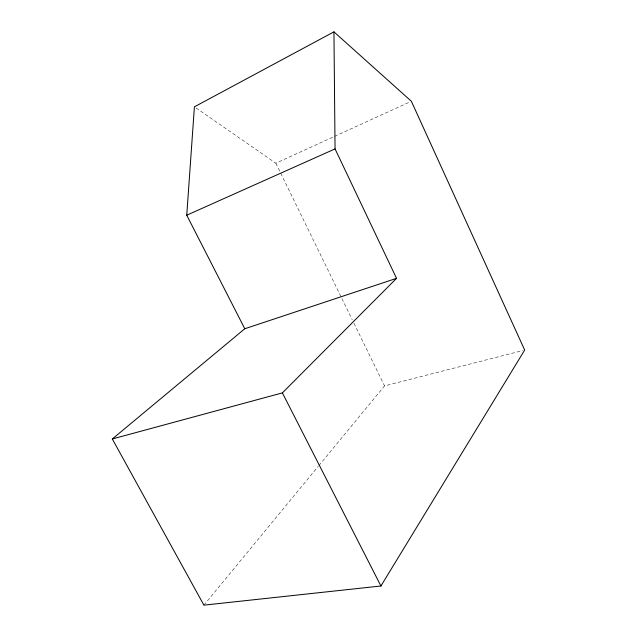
<?xml version="1.0" encoding="UTF-8"?>
<svg xmlns="http://www.w3.org/2000/svg" width="637" height="637" viewBox="0 0 637 637"><rect width="100%" height="100%" fill="white"/><g stroke="black" fill="none" stroke-linecap="round" stroke-linejoin="round"><path stroke-width="0.48" stroke-dasharray="3.19 2.39" d="M203.904 605.15L318.221 466.395M318.85 465.631L384.541 385.903L522.762 350.557M196.037 107.948L275.829 163.207L333.661 136.78M334.56 136.366L410.459 101.689M275.829 163.207L352.229 319.718M353.981 323.293L384.541 385.903"/><path stroke-width="0.96" d="M244.799 328.748L186.745 215.21L194.412 106.825L333.947 31.85L411.367 101.275L524.681 350.063L380.926 585.992L203.904 605.15L112.319 438.973L244.799 328.748L396.54 278.337L335.054 148.891L333.947 31.85M112.319 438.973L282.39 392.878L396.54 278.337M186.745 215.21L335.054 148.891M282.39 392.878L380.926 585.992"/></g></svg>
